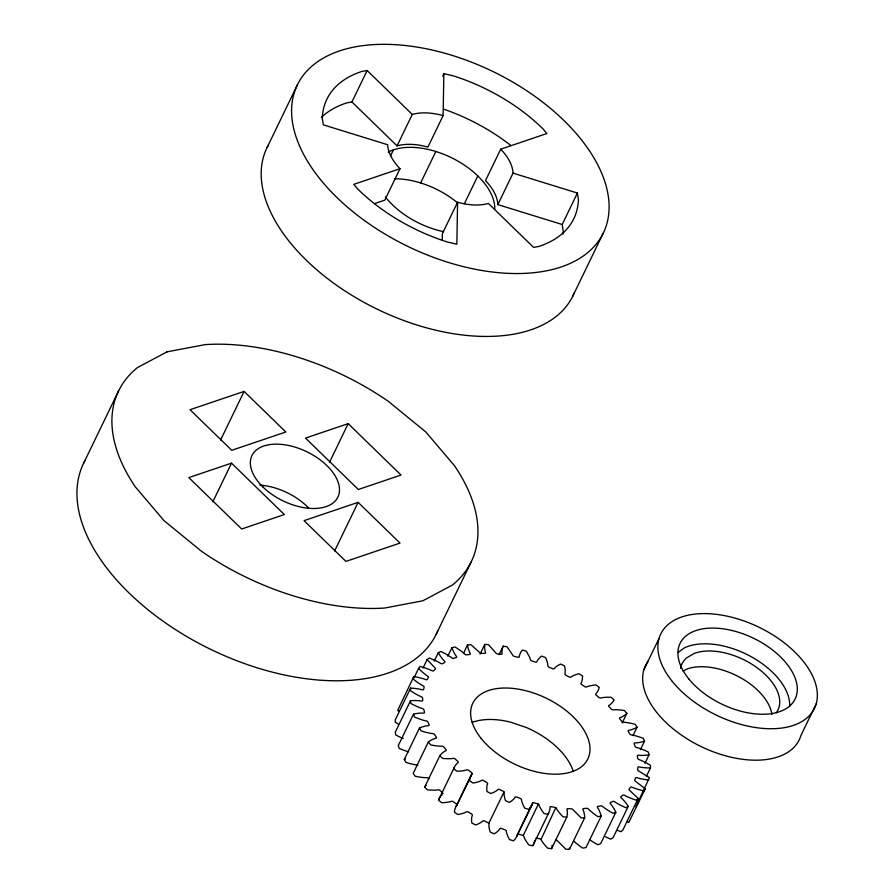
<?xml version="1.0" encoding="UTF-8"?>
<svg xmlns="http://www.w3.org/2000/svg" width="894" height="894" viewBox="0 0 894 894"><rect width="100%" height="100%" fill="white"/><g stroke="black" fill="none" stroke-linecap="round" stroke-linejoin="round"><path stroke-width="1.34" d="M321.427 117.349A137.151 78.471 25.8 0 1 346.816 102.866L351.934 101.961L397.07 145.878A51.74 29.603 25.8 0 1 427.913 147.097L443.111 115.639L443.86 73.677L453.504 75.912A137.151 78.471 25.8 0 1 543.15 129.049L546.882 133.541L500.696 149.186L485.487 180.633A51.74 29.603 25.8 0 1 497.846 204.592L562.192 224.517L563.22 231.155A137.151 78.471 25.8 0 1 563.041 234.005M442.262 240.419L442.374 233.692L457.583 202.234A51.74 29.603 25.8 0 0 488.415 203.452L533.562 247.37L538.68 246.476A137.151 78.471 25.8 0 0 578.429 199.697L577.401 193.059L513.044 173.134A51.74 29.603 25.8 0 0 500.696 149.186M457.583 202.234L456.845 244.207L447.19 241.961A137.151 78.471 25.8 0 1 357.544 188.824L353.812 184.343L400.009 168.698A51.74 29.603 25.8 0 1 387.65 144.739L323.293 124.825L322.265 118.176A137.151 78.471 25.8 0 1 362.014 71.408L367.143 70.503L412.279 114.432A51.74 29.603 25.8 0 1 443.111 115.639M622.168 723.022L626.85 713.345L624.437 710.551A50.779 29.055 25.8 0 0 619.218 709.903L616.916 709.769A23.579 13.488 25.8 0 0 612.993 709.881A1.889 1.073 25.8 0 1 611.083 708.774L609.138 706.808A1.889 1.073 25.8 0 1 608.747 705.511A23.579 13.488 25.8 0 0 611.105 703.801L612.189 702.673A50.779 29.055 25.8 0 0 614.122 699.946L611.228 697.298A50.779 29.055 25.8 0 0 606.311 697.275L604.176 697.421A23.579 13.488 25.8 0 0 600.612 698.046A1.889 1.073 25.8 0 1 598.6 697.119L596.577 695.454A1.889 1.073 25.8 0 1 595.672 693.956A23.579 13.488 25.8 0 0 597.415 691.833L598.131 690.503A50.779 29.055 25.8 0 0 599.215 687.374L595.929 684.927A50.779 29.055 25.8 0 0 591.437 685.519L589.526 685.955A23.579 13.488 25.8 0 0 586.419 687.061A1.889 1.073 25.8 0 1 584.363 686.346L582.106 684.826A1.889 1.073 25.8 0 1 580.91 683.362A23.579 13.488 25.8 0 0 581.983 680.882L582.307 679.384A50.79 29.055 25.8 0 0 582.53 675.92L578.932 673.741A50.768 29.055 25.8 0 0 574.976 674.948L573.333 675.652A23.579 13.488 25.8 0 0 570.774 677.227A1.889 1.073 25.8 0 1 568.718 676.724L566.282 675.406A1.889 1.073 25.8 0 1 564.84 673.998A23.579 13.488 25.8 0 0 565.209 671.238L565.142 669.606A50.779 29.055 25.8 0 0 564.494 665.896L560.683 664.052A50.779 29.055 25.8 0 0 557.364 665.84L556.034 666.79A23.579 13.488 25.8 0 0 554.079 668.779A1.889 1.073 25.8 0 1 552.079 668.511L549.531 667.427A1.889 1.073 25.8 0 1 547.866 666.119A23.579 13.488 25.8 0 0 547.53 663.136L547.072 661.415A50.779 29.055 25.8 0 0 545.575 657.571L541.641 656.084A50.779 29.055 25.8 0 0 539.048 658.409L538.065 659.593A23.579 13.488 25.8 0 0 536.769 661.951A1.889 1.073 25.8 0 1 534.88 661.929L532.288 661.091A1.889 1.073 25.8 0 1 530.444 659.917A23.579 13.488 25.8 0 0 529.404 656.799L526.264 651.134L522.308 650.072A50.79 29.055 25.8 0 0 520.498 652.866L519.895 654.24A23.579 13.488 25.8 0 0 519.291 656.922A1.889 1.073 25.8 0 1 517.559 657.124L514.989 656.576A1.889 1.073 25.8 0 1 513.022 655.57L507.054 646.787L503.177 646.161A50.79 29.055 25.8 0 0 502.216 649.346L502.003 650.888A23.579 13.488 25.8 0 0 502.104 653.805A1.889 1.073 25.8 0 1 500.562 654.252L498.081 653.983A1.889 1.073 25.8 0 1 496.036 653.168L488.448 644.608L484.749 644.44A50.779 29.055 25.8 0 0 484.66 647.949L484.839 649.614A23.579 13.488 25.8 0 0 485.643 652.687A1.889 1.073 25.8 0 1 484.347 653.358L482.022 653.402A1.889 1.073 25.8 0 1 479.955 652.788L470.914 644.675L467.506 644.965A50.779 29.055 25.8 0 0 468.277 648.709L468.847 650.441A23.579 13.488 25.8 0 0 470.333 653.603A1.889 1.073 25.8 0 1 469.316 654.475L467.204 654.821A1.889 1.073 25.8 0 1 465.171 654.442A23.579 13.488 25.8 0 0 461.773 651.581L459.706 650.083A50.779 29.055 25.8 0 0 454.934 646.988L451.895 647.725A50.779 29.055 25.8 0 0 453.504 651.592L454.454 653.369A23.579 13.488 25.8 0 0 456.588 656.531A1.889 1.073 25.8 0 1 455.873 657.593L454.018 658.219A1.889 1.073 25.8 0 1 452.073 658.073A23.579 13.488 25.8 0 0 448.263 655.47L446.017 654.14A50.79 29.055 25.8 0 0 440.898 651.469L438.306 652.642A50.779 29.055 25.8 0 0 440.731 656.542L442.027 658.297A23.579 13.488 25.8 0 0 444.754 661.392A1.889 1.073 25.8 0 1 444.352 662.599L442.821 663.504A1.889 1.073 25.8 0 1 440.999 663.594A23.579 13.488 25.8 0 0 436.887 661.325L434.506 660.197A50.768 29.055 25.8 0 0 429.187 658.018L427.097 659.593L435.121 668.053A1.889 1.073 25.8 0 1 435.054 669.382L433.881 670.545A1.889 1.073 25.8 0 1 432.238 670.869A23.579 13.488 25.8 0 0 427.935 668.98L425.488 668.097A50.779 29.055 25.8 0 0 420.091 666.455L418.571 668.399A50.79 29.055 25.8 0 0 422.393 672.053L424.292 673.651A23.579 13.488 25.8 0 0 427.969 676.345A1.889 1.073 25.8 0 1 428.237 677.775L427.433 679.149A1.889 1.073 25.8 0 1 426.025 679.708A23.579 13.488 25.8 0 0 421.633 678.255L419.174 677.618A50.779 29.055 25.8 0 0 413.844 676.568L412.939 678.825A50.779 29.055 25.8 0 0 417.319 682.211L419.442 683.675A23.579 13.488 25.8 0 0 423.454 686.056A1.889 1.073 25.8 0 1 424.047 687.542L423.667 689.095A1.889 1.073 25.8 0 1 422.504 689.877A23.579 13.488 25.8 0 0 418.135 688.894L415.744 688.536A50.779 29.055 25.8 0 0 410.625 688.101L410.346 690.604A50.779 29.055 25.8 0 0 415.174 693.643L417.464 694.917A23.579 13.488 25.8 0 0 421.722 696.94A1.889 1.073 25.8 0 1 422.616 698.426L422.65 700.136A1.889 1.073 25.8 0 1 421.778 701.108A23.579 13.499 25.8 0 0 417.554 700.628L415.285 700.55A50.768 29.044 25.8 0 0 410.491 700.74L395.293 732.197L395.651 734.89A50.79 29.055 25.8 0 0 400.803 737.494L403.205 738.556M635.925 806.645L649.39 777.646L638.405 770.84A1.889 1.073 25.8 0 1 637.657 769.354L637.835 767.711A1.889 1.073 25.8 0 1 638.852 766.84A23.579 13.488 25.8 0 0 643.166 767.577L645.502 767.79A50.779 29.055 25.8 0 0 650.474 767.912L650.441 765.298A50.768 29.044 25.8 0 0 645.423 762.47L643.065 761.297A23.579 13.488 25.8 0 0 638.741 759.487A1.889 1.073 25.8 0 1 637.69 758L637.388 755.855A1.889 1.073 25.8 0 1 638.171 755.173A23.579 13.488 25.8 0 0 642.283 755.408L644.473 755.341A50.779 29.055 25.8 0 0 649.044 754.838L648.374 752.066A50.768 29.044 25.8 0 0 643.099 749.708L640.663 748.77A23.579 13.488 25.8 0 0 636.271 747.384A1.889 1.073 25.8 0 1 634.941 745.942L634.304 744.11A1.889 1.073 25.8 0 1 634.684 742.892A23.579 13.488 25.8 0 0 638.506 742.612L640.495 742.255A50.779 29.055 25.8 0 0 644.54 741.137L643.244 738.299A50.779 29.055 25.8 0 0 637.858 736.466L635.399 735.773A23.579 13.488 25.8 0 0 631.052 734.868A1.889 1.073 25.8 0 1 629.488 733.516L628.448 731.638A1.889 1.073 25.8 0 1 628.504 730.309A23.579 13.488 25.8 0 0 631.924 729.515L633.656 728.889A50.779 29.055 25.8 0 0 637.076 727.191L635.198 724.33A50.779 29.055 25.8 0 0 629.834 723.078L627.42 722.665A23.579 13.488 25.8 0 0 623.219 722.263A1.889 1.073 25.8 0 1 621.464 721.011L620.056 719.167A1.889 1.073 25.8 0 1 619.788 717.737A23.579 13.488 25.8 0 0 622.716 716.474L624.135 715.58A50.779 29.055 25.8 0 0 626.85 713.345M83.723 463.036L118.701 390.689M267.082 147.566L297.49 84.662M351.934 101.961L367.143 70.503M220.583 440.038L244.096 391.404L285.812 431.992L231.747 450.297L190.031 409.709L244.096 391.404M212.828 501.813L231.512 463.148L284.359 514.553L241.671 529.013L188.835 477.597L231.512 463.148M390.533 155.88L393.461 149.823M397.07 145.878L412.279 114.432M442.686 76.091L443.86 73.677M400.009 168.698L384.8 200.144L374.53 203.631M420.627 182.946L435.836 151.488M329.506 462.299L348.191 423.633L401.026 475.038L358.338 489.499L305.502 438.082L348.191 423.633M464.355 203.765L477.809 175.939M497.846 204.592L513.044 173.134M334.602 550.983L358.114 502.339L399.998 543.094L345.922 561.41L304.049 520.654L358.114 502.339M562.192 224.517L577.401 193.059M572.797 296.115L603.215 233.211A169.949 97.234 25.8 0 0 411.028 46.209A169.949 97.234 25.8 0 0 336.803 197.395A169.949 97.234 25.8 0 0 603.215 233.211M413.844 676.568L397.729 710.283A50.779 29.055 25.8 0 0 399.149 711.434M413.888 678.077L418.571 668.399M436.194 634.293L471.16 561.946M410.625 688.101L395.416 719.547L395.137 722.061A50.779 29.055 25.8 0 0 398.333 724.118M423.007 668.064L427.097 659.593M434.205 661.113L438.306 652.642M410.491 700.74L410.849 703.433A50.79 29.055 25.8 0 0 416.012 706.036L418.414 707.098A23.579 13.488 25.8 0 0 422.795 708.707A1.889 1.073 25.8 0 1 423.979 710.171L424.426 711.982A1.889 1.073 25.8 0 1 423.868 713.121A23.579 13.488 25.8 0 0 419.889 713.144L417.8 713.356A50.79 29.055 25.8 0 0 413.475 714.172L398.266 745.618L399.26 748.434A50.79 29.055 25.8 0 0 404.602 750.535L407.061 751.362A23.568 13.488 25.8 0 0 408.524 751.798M447.793 656.196L451.895 647.725M417.99 765.108A23.579 13.488 25.8 0 1 413.698 764.448L411.262 763.901A50.768 29.044 25.8 0 1 405.865 762.347L404.278 759.487L419.476 728.029A50.779 29.055 25.8 0 1 423.231 726.621L425.086 726.129A23.579 13.488 25.8 0 1 428.718 725.593A1.889 1.073 25.8 0 0 428.941 724.319L428.092 722.453A1.889 1.073 25.8 0 0 426.65 721.045A23.568 13.488 25.8 0 1 422.259 719.905L419.8 719.089A50.79 29.055 25.8 0 1 414.458 716.988L413.475 714.172M463.416 653.436L467.506 644.965M419.476 728.029L421.063 730.89A50.768 29.044 25.8 0 0 426.46 732.443L428.908 733.002A23.579 13.488 25.8 0 0 433.199 733.65A1.889 1.073 25.8 0 1 434.853 734.957L436.082 736.824A1.889 1.073 25.8 0 1 436.194 738.209A23.579 13.488 25.8 0 0 433.009 739.237L431.433 739.997A50.779 29.055 25.8 0 0 428.349 741.975L413.151 773.433L415.297 776.26A50.79 29.055 25.8 0 0 420.605 777.221L422.974 777.501A23.579 13.488 25.8 0 0 427.053 777.646A1.889 1.073 25.8 0 1 428.885 778.819M480.078 654.117L484.749 644.44M443.011 793.492A1.889 1.073 25.8 0 0 442.239 792.542L440.172 790.609A1.889 1.073 25.8 0 0 438.384 789.793A23.579 13.488 25.8 0 1 434.629 790.162L432.405 790.162A50.779 29.055 25.8 0 1 427.321 789.827L424.661 787.1L439.87 755.642A50.779 29.055 25.8 0 1 442.195 753.15L443.446 752.145A23.579 13.488 25.8 0 1 446.106 750.647A1.889 1.073 25.8 0 0 445.67 749.194L444.094 747.373A1.889 1.073 25.8 0 0 442.251 746.188A23.579 13.488 25.8 0 1 438.172 746.043L435.814 745.775A50.79 29.055 25.8 0 1 430.506 744.814L428.349 741.975M499.087 654.62L503.177 646.161M438.965 799.113L454.163 767.655M455.929 806.634L471.127 775.187M648.798 780.037A50.779 29.055 25.8 0 1 643.546 779.289L641.121 778.797A23.579 13.499 25.8 0 1 636.729 777.568A1.889 1.073 25.8 0 0 635.433 778.238L634.841 779.713A1.889 1.073 25.8 0 0 635.276 781.166L645.267 788.787L644.049 790.888A50.79 29.055 25.8 0 1 638.662 789.536L636.204 788.776A23.579 13.488 25.8 0 1 631.846 787.1A1.889 1.073 25.8 0 0 630.315 787.547L629.32 788.821A1.889 1.073 25.8 0 0 629.421 790.207L638.16 798.431L636.349 800.197A50.779 29.055 25.8 0 1 630.974 798.275L628.549 797.269A23.579 13.488 25.8 0 1 624.325 795.179A1.889 1.073 25.8 0 0 622.593 795.392L621.229 796.431A1.889 1.073 25.8 0 0 621.006 797.705A23.579 13.488 25.8 0 1 623.99 800.722L625.454 802.466A50.779 29.055 25.8 0 1 628.259 806.332L625.912 807.718A50.779 29.055 25.8 0 1 620.671 805.282L618.346 804.052A23.579 13.488 25.8 0 1 614.379 801.605A1.889 1.073 25.8 0 0 612.491 801.583L610.792 802.343A1.889 1.073 25.8 0 0 610.233 803.482A23.579 13.488 25.8 0 1 612.669 806.623L613.798 808.399A50.779 29.055 25.8 0 1 615.821 812.288L612.993 813.249A50.779 29.055 25.8 0 1 608.032 810.355L605.875 808.936A23.579 13.488 25.8 0 1 602.254 806.198A1.889 1.073 25.8 0 0 600.254 805.93L598.265 806.422A1.889 1.073 25.8 0 0 597.393 807.383A23.579 13.488 25.8 0 1 599.215 810.567L599.975 812.322A50.779 29.055 25.8 0 1 601.17 816.133L597.941 816.658A50.779 29.055 25.8 0 1 593.381 813.384L591.437 811.808A23.579 13.488 25.8 0 1 588.274 808.846A1.889 1.073 25.8 0 0 586.218 808.355L583.983 808.545A1.889 1.073 25.8 0 0 582.821 809.316A23.579 13.488 25.8 0 1 583.972 812.445L584.352 814.155A50.779 29.055 25.8 0 1 584.687 817.786L581.122 817.854L572.786 809.483A1.889 1.073 25.8 0 0 570.718 808.768L568.316 808.657A1.889 1.073 25.8 0 0 566.885 809.215A23.579 13.488 25.8 0 1 567.344 812.221L567.332 813.831A50.779 29.055 25.8 0 1 566.796 817.194L563.008 816.792A50.779 29.055 25.8 0 1 559.599 813.015L558.225 811.271A23.579 13.488 25.8 0 1 556.202 808.098L555.777 807.729A1.889 1.073 25.8 0 0 554.179 807.181L551.654 806.768A1.889 1.073 25.8 0 0 550.011 807.092A23.579 13.488 25.8 0 1 549.754 809.897L549.352 811.361A50.779 29.055 25.8 0 1 547.966 814.367L544.033 813.518A50.779 29.055 25.8 0 1 541.339 809.64L540.322 807.863A23.579 13.488 25.8 0 1 538.937 804.712A1.877 1.073 25.8 0 0 537.026 803.617L534.444 802.913A1.889 1.073 25.8 0 0 532.623 803.002L517.414 834.46A23.579 13.488 25.8 0 1 516.464 836.985L515.67 838.27A50.79 29.055 25.8 0 1 513.458 840.841L509.502 839.555A50.779 29.055 25.8 0 1 507.602 835.678L506.943 833.923A23.579 13.488 25.8 0 1 506.25 830.861A1.889 1.073 25.8 0 0 504.495 829.621L501.925 828.66A1.889 1.073 25.8 0 0 499.969 828.503A23.579 13.488 25.8 0 1 498.338 830.694L497.176 831.766A50.757 29.044 25.8 0 1 494.214 833.823L490.325 832.158A50.768 29.044 25.8 0 1 489.253 828.369L488.984 826.682A23.579 13.488 25.8 0 1 489.007 823.799L488.794 823.408A1.889 1.073 25.8 0 0 487.442 822.446L484.95 821.228A1.889 1.073 25.8 0 0 482.905 820.848A23.579 13.488 25.8 0 1 480.648 822.636L479.15 823.463A50.757 29.044 25.8 0 1 475.496 824.972L471.786 822.949A50.768 29.044 25.8 0 1 471.574 819.351L471.708 817.786A23.579 13.488 25.8 0 1 472.423 815.149A1.889 1.073 25.8 0 0 471.104 813.708L468.747 812.288A1.889 1.073 25.8 0 0 466.679 811.674A23.579 13.488 25.8 0 1 463.841 813.026L462.064 813.596A50.779 29.055 25.8 0 1 457.817 814.501L454.364 812.177A50.779 29.055 25.8 0 1 455.024 808.869L455.549 807.45A23.579 13.488 25.8 0 1 456.957 805.148L472.166 773.69A1.889 1.073 25.8 0 0 471.104 772.204L468.959 770.606A1.889 1.073 25.8 0 0 466.914 769.79A23.579 13.488 25.8 0 1 463.573 770.65L461.55 770.941A50.779 29.055 25.8 0 1 456.823 771.231L453.727 768.672A50.779 29.055 25.8 0 1 455.236 765.733L456.141 764.504A23.579 13.488 25.8 0 1 458.197 762.582A1.889 1.073 25.8 0 0 457.449 761.085L455.381 759.162A1.889 1.073 25.8 0 0 453.593 758.347A23.579 13.488 25.8 0 1 449.838 758.704L447.603 758.715A50.779 29.055 25.8 0 1 442.53 758.38L439.87 755.642M488.794 823.408L504.004 791.95A1.889 1.073 25.8 0 0 502.64 790.989L500.148 789.782A1.889 1.073 25.8 0 0 498.114 789.391A23.579 13.488 25.8 0 1 495.846 791.19L494.36 792.017A50.757 29.044 25.8 0 1 490.705 793.514L486.984 791.503A50.768 29.044 25.8 0 1 486.783 787.905L486.917 786.329A23.579 13.488 25.8 0 1 487.632 783.703A1.889 1.073 25.8 0 0 486.302 782.261L483.956 780.842A1.889 1.073 25.8 0 0 481.888 780.227A23.579 13.488 25.8 0 1 479.05 781.568L477.262 782.138A50.779 29.055 25.8 0 1 473.027 783.043L469.573 780.73A50.779 29.055 25.8 0 1 470.233 777.411L470.758 776.003A23.579 13.488 25.8 0 1 472.166 773.69M516.877 836.192L532.075 804.734M523.158 835.599L538.356 804.153M533.282 844.852L548.491 813.395M566.796 817.194L551.598 848.641L547.798 848.25A50.779 29.055 25.8 0 1 544.39 844.472L543.027 842.718A23.579 13.488 25.8 0 1 540.993 839.544L555.777 807.729M643.859 669.841L659.068 638.383M555.52 840.226A1.889 1.073 25.8 0 1 557.577 840.941L565.924 849.3L569.489 849.244L584.687 817.786M632.986 735.661L637.076 727.191M601.17 816.133L585.972 847.59L582.732 848.104A50.779 29.055 25.8 0 1 578.172 844.83L576.228 843.265A23.579 13.488 25.8 0 1 574.049 841.31M640.45 749.608L644.54 741.137M615.821 812.288L600.623 843.735L597.784 844.707A50.779 29.055 25.8 0 1 592.834 841.813L590.666 840.394A23.579 13.488 25.8 0 1 589.403 839.511M644.954 763.297L649.044 754.838M628.259 806.332L613.049 837.79L610.703 839.164A50.779 29.055 25.8 0 1 605.473 836.728M646.384 776.383L650.474 767.912M638.16 798.431L622.95 829.878L621.151 831.655A50.779 29.055 25.8 0 1 617.553 830.414M645.267 788.787L628.84 822.346A50.79 29.055 25.8 0 1 627.052 821.944M816.155 703.936L800.957 735.393A85.377 48.846 25.8 0 1 700.46 746.255A85.377 48.846 25.8 0 1 648.463 660.7M440.943 795.962L440.038 797.18A50.779 29.055 25.8 0 0 438.518 800.119L441.614 802.678A50.779 29.055 25.8 0 0 446.341 802.399L448.375 802.108A23.579 13.488 25.8 0 0 451.716 801.236A1.889 1.073 25.8 0 1 453.761 802.063L455.906 803.661A1.889 1.073 25.8 0 1 456.957 805.148M677.998 652.508L684.268 647.938A63.887 36.553 25.8 0 1 751.608 656.934A63.887 36.553 25.8 0 1 789.637 706.584M683.05 671.249L686.57 669.181A53.238 30.463 25.8 0 1 738.813 676.78A53.238 30.463 25.8 0 1 771.924 714.518M504.004 791.95L504.205 792.352A23.579 13.488 25.8 0 0 504.194 795.235L504.462 796.912A50.768 29.044 25.8 0 0 505.523 800.7L509.412 802.376A50.757 29.044 25.8 0 0 512.385 800.309L513.536 799.247A23.579 13.488 25.8 0 0 515.168 797.057A1.889 1.073 25.8 0 1 517.123 797.202L519.693 798.174A1.889 1.073 25.8 0 1 521.459 799.415A23.579 13.488 25.8 0 0 522.152 802.466L522.8 804.22A50.779 29.055 25.8 0 0 524.7 808.109L528.667 809.383A50.79 29.055 25.8 0 0 530.868 806.824L531.662 805.539A23.579 13.488 25.8 0 0 532.623 803.002M437.837 630.672A195.931 112.108 25.8 0 1 211.599 649.793A195.931 112.108 25.8 0 1 84.941 460.678M259.953 485.151A47.706 27.289 25.8 0 1 309 508.407M443.547 231.647A63.854 36.531 25.8 0 1 385.359 196.892M388.242 152.058A63.854 36.531 25.8 0 1 454.968 159.49A63.854 36.531 25.8 0 1 494.784 208.861M394.477 178.789A63.854 36.531 25.8 0 1 457.817 203.072M574.429 292.472A169.949 97.234 25.8 0 1 378.14 309.637A169.949 97.234 25.8 0 1 268.301 145.208M443.424 109.057A137.151 78.471 25.8 0 1 510.809 145.454M680.591 668.321A53.238 30.463 25.8 0 1 686.469 657.973L694.169 653.447A53.238 30.463 25.8 0 1 756.838 667.539A53.238 30.463 25.8 0 1 776.316 712.775M540.568 839.187A1.889 1.073 25.8 0 0 538.981 838.628L536.445 838.214A1.889 1.073 25.8 0 0 535.908 838.125M552.123 845.277A50.779 29.055 25.8 0 1 552.011 846.428M551.844 847.546A50.779 29.055 25.8 0 1 551.598 848.641M569.444 848.048A50.779 29.055 25.8 0 1 569.489 849.244M534.735 840.449A23.579 13.488 25.8 0 1 534.556 841.355L534.143 842.818A50.779 29.055 25.8 0 1 532.757 845.813L528.823 844.964A50.779 29.055 25.8 0 1 526.141 841.086L525.113 839.31A23.579 13.488 25.8 0 1 523.739 836.158A1.877 1.073 25.8 0 0 521.828 835.063L519.235 834.37A1.889 1.073 25.8 0 0 517.414 834.46M424.661 787.1A50.779 29.055 25.8 0 1 426.159 785.401M404.278 759.487A50.779 29.055 25.8 0 1 405.474 758.972M441.535 795.258A23.579 13.488 25.8 0 1 442.228 794.621M472.166 722.408A63.887 36.553 25.8 0 1 510.597 722.173L526.164 727.437A63.887 36.553 25.8 0 1 573.345 771.556M167.01 351.845L137.486 367.568A195.931 112.108 25.8 0 0 135.374 486.928L164.027 520.654L201.597 551.363A195.931 112.108 25.8 0 0 384.61 608.032L422.851 600.79L452.375 585.078A195.931 112.108 25.8 0 0 454.476 465.718L425.835 431.992L388.264 401.283A195.931 112.108 25.8 0 0 205.251 344.615L167.01 351.845M263.06 487.118A47.706 27.289 25.8 0 0 337.843 497.165A47.706 27.289 25.8 0 0 283.89 444.676A47.706 27.289 25.8 0 0 263.06 487.118M672.31 681.451A85.377 48.846 25.8 0 0 809.908 715.077A85.377 48.846 25.8 0 0 730.621 616.961A85.377 48.846 25.8 0 0 672.31 681.451M688.749 678.87A63.887 36.553 25.8 0 0 791.715 704.025A63.887 36.553 25.8 0 0 732.376 630.594A63.887 36.553 25.8 0 0 688.749 678.87M481.039 738.299A63.887 36.553 25.8 0 0 584.117 764.303A63.887 36.553 25.8 0 0 525.806 690.716A63.887 36.553 25.8 0 0 481.039 738.299"/></g></svg>
